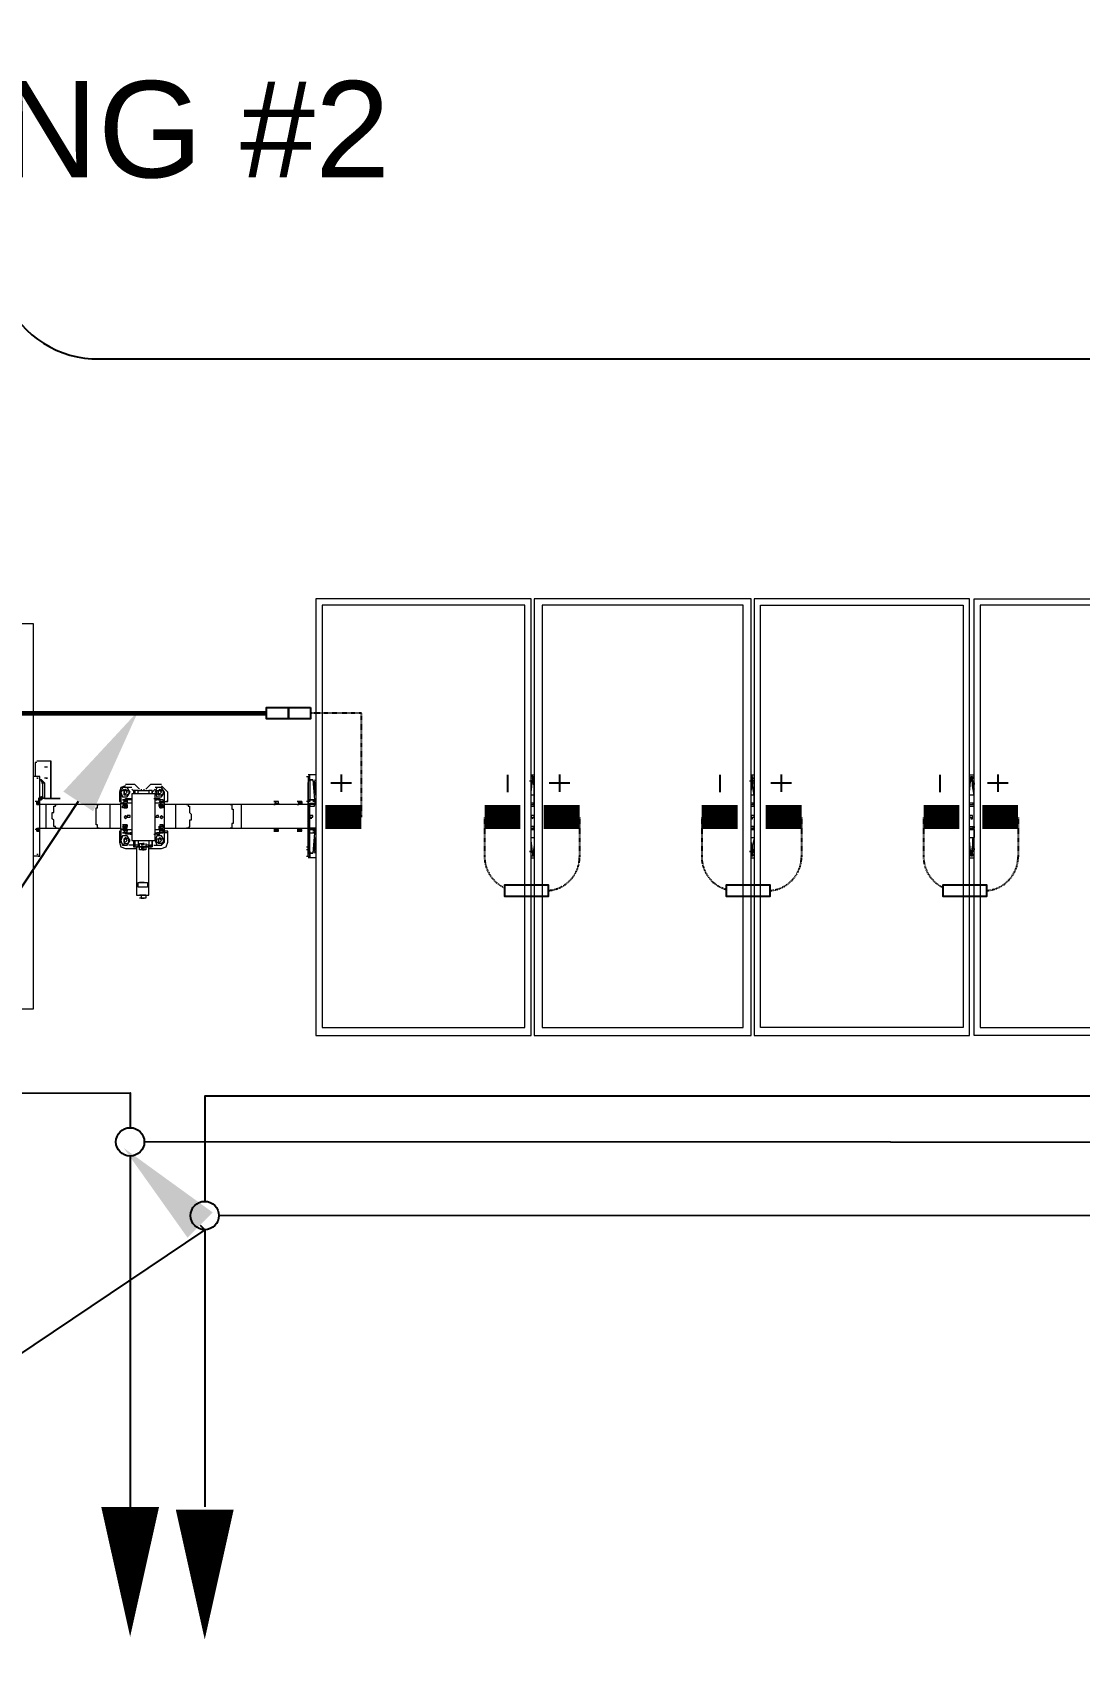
# Model space of a CAD drawing. Header units: feet. Extents: x -9903 to 12307, y -41 to 4121.
# Drawn here: x 2016.1 to 2233.1, y 2405.6 to 2746 of the extents above; entities that cross this region are included whole.
import ezdxf
from ezdxf import colors
from ezdxf.entities.mleader import LeaderData, LeaderLine
from ezdxf.lldxf.tags import DXFTag
from ezdxf.math import Vec2, Vec3

# ---------------------------------------------------------------- set-up
doc = ezdxf.new("R2010")
doc.units = ezdxf.units.FT
doc.header["$MEASUREMENT"] = 0
doc.linetypes.add('HIDDEN', pattern=[0.375, 0.25, -0.125])
for name, color, linetype in [('E-DC HARNESS-NEG', 170, 'DC HARNESS CABLE'), ('E-DC HARNESS-POS', 10, 'DC HARNESS CABLE'), ('E-HARN-COMP', 8, 'Continuous'), ('E-TRNK-CABL-NEG', 6, 'HIDDEN'), ('E-TRUNK-CABLE-POS', 6, 'HIDDEN'), ('G-ANNO-TEXT', 1, 'Continuous'), ('Polarity-Text', 7, 'Continuous'), ('PV-DC-CABL-UG+', 5, 'DC+'), ('PV-DC-CABL-UG-', 10, 'DC-')]:
    doc.layers.add(name, color=color, linetype=linetype)
doc.styles.add('NEI-A', font='arial.ttf')
doc.styles.get("Standard").update_dxf_attribs({"font": 'arial.ttf'})
tags = doc.linetypes.add('DC HARNESS CABLE', pattern='A,0.5,-0.2,["DH",Standard,S=0.1,R=0,X=-0.1,Y=-0.05],-0.2', length=0.9).pattern_tags.tags
tags[6] = DXFTag(74, 10)
tags = doc.linetypes.add('DC+', pattern='A,0.176989,-0.049113,["DC+",NEI-A,S=0.1,R=0,X=0,Y=-0.05],-0.049113,-0.250887,0.176989', length=0.703091).pattern_tags.tags
tags[6] = DXFTag(74, 10)
tags = doc.linetypes.add('DC-', pattern='A,0.176989,-0.049113,["DC-",NEI-A,S=0.1,R=0,X=0,Y=-0.05],-0.049113,-0.250887,0.176989', length=0.703091).pattern_tags.tags
tags[6] = DXFTag(74, 10)

# ---------------------------------------------------------------- blocks, each defined once
blk = doc.blocks.new('A$Cc93f9aa1')
at = {"lineweight": 5}
for points in [[(8.8646, 0), (8.6346, 0), (8.6346, 0.4666), (8.8646, 0.4666)], [(8.858, 0.0067), (8.858, 0.4583), (8.6413, 0.4583), (8.6413, 0.0067)], [(8.8696, 0), (9.0996, 0), (9.0996, 0.4666), (8.8696, 0.4666)], [(8.8763, 0.4583), (9.093, 0.4583), (9.093, 0.0067), (8.8763, 0.0067)], [(9.103, 0), (9.3346, 0), (9.3346, 0.4666), (9.103, 0.4666)], [(9.3263, 0.0067), (9.3263, 0.4583), (9.1113, 0.4583), (9.1113, 0.0067)], [(9.338, 0), (9.5679, 0), (9.5679, 0.4666), (9.338, 0.4666)], [(9.3446, 0.4583), (9.3446, 0.0067), (9.5613, 0.0067), (9.5613, 0.4583)], [(9.8696, 0.4383), (9.8696, 0.0267), (9.9096, 0.0267), (9.9096, 0.4383)], [(9.7529, 0.3167), (9.7513, 0.3167)], [(9.7563, 0.3167), (9.7546, 0.3167)], [(9.7563, 0.3167), (9.7546, 0.3167)], [(9.7579, 0.3033), (9.7563, 0.3033), (9.7546, 0.3033), (9.7563, 0.3033), (9.7546, 0.3033), (9.7563, 0.3033), (9.7479, 0.3033), (9.7479, 0.3083), (9.7563, 0.3083), (9.7579, 0.3083)], [(9.7563, 0.3033), (9.7546, 0.3033), (9.7563, 0.3033), (9.7546, 0.3033)], [(9.5746, 0.275), (9.5763, 0.275), (9.5763, 0.2683)], [(9.7379, 0.2633), (9.7329, 0.2633), (9.7296, 0.2583), (9.7329, 0.2533), (9.7379, 0.2533), (9.7396, 0.2583)], [(9.7529, 0.2667), (9.7546, 0.2667), (9.7529, 0.2683), (9.7513, 0.2683), (9.7513, 0.2667), (9.7513, 0.265), (9.7529, 0.265)], [(9.7579, 0.265), (9.7563, 0.265)], [(9.7746, 0.2633), (9.7696, 0.2633), (9.7663, 0.2583), (9.7696, 0.2533), (9.7746, 0.2533), (9.7763, 0.2583)], [(9.5763, 0.2483), (9.5746, 0.2483)], [(9.5846, 0.2467), (9.5829, 0.2467)], [(9.5879, 0.2467), (9.5863, 0.2467)], [(9.6079, 0.2467), (9.6113, 0.2467), (9.6113, 0.2483), (9.6129, 0.2483), (9.6113, 0.2483), (9.6096, 0.2483), (9.6113, 0.2483), (9.6079, 0.2483)], [(9.6096, 0.2467), (9.6079, 0.2467)], [(9.6129, 0.2467), (9.6113, 0.2467)], [(9.7329, 0.2567), (9.7313, 0.2567), (9.7313, 0.2583), (9.7313, 0.26), (9.7329, 0.2617), (9.7363, 0.2617), (9.7379, 0.26), (9.7379, 0.2583), (9.7379, 0.2567), (9.7363, 0.2567), (9.7363, 0.2583), (9.7363, 0.26), (9.7346, 0.26), (9.7329, 0.2583), (9.7346, 0.2567), (9.7363, 0.2567), (9.7346, 0.255)], [(9.7646, 0.2083), (9.7646, 0.2583), (9.7396, 0.2583), (9.7396, 0.2083)], [(9.7529, 0.2617), (9.7513, 0.2617)], [(9.7646, 0.25), (9.7663, 0.25), (9.7663, 0.2517), (9.7646, 0.2517)], [(9.7696, 0.2567), (9.7713, 0.255), (9.7729, 0.2567), (9.7713, 0.2567), (9.7696, 0.2583), (9.7713, 0.26), (9.7729, 0.26), (9.7729, 0.2583), (9.7729, 0.2567), (9.7729, 0.2583), (9.7729, 0.2617), (9.7713, 0.2617), (9.7696, 0.2617), (9.7679, 0.26), (9.7679, 0.2583), (9.7679, 0.2567)], [(9.7729, 0.2433), (9.7713, 0.2433), (9.7696, 0.245), (9.7713, 0.245), (9.7713, 0.2467), (9.7729, 0.2467), (9.7729, 0.245)], [(9.8646, 0.2483), (9.8629, 0.2467), (9.8646, 0.245), (9.8663, 0.2467)], [(8.868, 0.235), (8.8663, 0.235), (8.8663, 0.2317), (8.8696, 0.2317), (8.8696, 0.2333), (8.868, 0.2333)], [(9.1013, 0.235), (9.1013, 0.2333), (9.0996, 0.2333), (9.0996, 0.2317), (9.1013, 0.2317), (9.103, 0.2317), (9.103, 0.2333), (9.103, 0.235)], [(9.3363, 0.235), (9.3363, 0.2333), (9.3346, 0.2333), (9.3346, 0.2317), (9.3363, 0.2317), (9.338, 0.2317), (9.338, 0.2333)], [(9.5729, 0.2317), (9.5746, 0.2317), (9.5746, 0.2333), (9.5729, 0.2333), (9.5729, 0.235), (9.5729, 0.2333), (9.5713, 0.2333), (9.5713, 0.2317)], [(9.7329, 0.235), (9.7313, 0.2333), (9.7329, 0.2317), (9.7346, 0.2333)], [(9.7329, 0.235), (9.7313, 0.2333), (9.7329, 0.2317), (9.7346, 0.2333)], [(9.7329, 0.235), (9.7313, 0.2333), (9.7329, 0.2317), (9.7346, 0.2333)], [(9.7329, 0.235), (9.7313, 0.2333), (9.7329, 0.2317), (9.7346, 0.2333)], [(9.7379, 0.2333), (9.7363, 0.2333), (9.7363, 0.2317), (9.7379, 0.2317), (9.7396, 0.2333)], [(9.7696, 0.2333), (9.7663, 0.2333), (9.7663, 0.2317), (9.7696, 0.2317)], [(9.7713, 0.235), (9.7696, 0.2333), (9.7713, 0.2317), (9.7729, 0.2333)], [(9.7713, 0.235), (9.7696, 0.2333), (9.7713, 0.2317), (9.7729, 0.2333)], [(9.7713, 0.235), (9.7696, 0.2333), (9.7713, 0.2317), (9.7729, 0.2333)], [(9.7713, 0.235), (9.7696, 0.2333), (9.7713, 0.2317), (9.7729, 0.2333)], [(9.7729, 0.245), (9.7713, 0.245), (9.7713, 0.2433), (9.7729, 0.2433), (9.7746, 0.2433), (9.7729, 0.2433), (9.7729, 0.245), (9.7746, 0.245)], [(9.5763, 0.22), (9.5746, 0.22), (9.5746, 0.2217), (9.5696, 0.2217), (9.5696, 0.22), (9.5746, 0.22)], [(9.7379, 0.2117), (9.7329, 0.2117), (9.7296, 0.2067), (9.7329, 0.2017), (9.7379, 0.2017), (9.7396, 0.2067)], [(9.7346, 0.2217), (9.7346, 0.2233), (9.7329, 0.2233), (9.7313, 0.2217)], [(9.7646, 0.215), (9.7663, 0.215), (9.7663, 0.2133), (9.7646, 0.2133)], [(9.7746, 0.2117), (9.7696, 0.2117), (9.7663, 0.2067), (9.7696, 0.2017), (9.7746, 0.2017), (9.7763, 0.2067)], [(9.7729, 0.2217), (9.7729, 0.2233), (9.7713, 0.2233), (9.7713, 0.2217), (9.7696, 0.2217)], [(9.8596, 0.2133), (9.8596, 0.1967), (9.8579, 0.1967), (9.8579, 0.2133)], [(9.8613, 0.2133), (9.8596, 0.2133)], [(9.8613, 0.2133), (9.8596, 0.2133), (9.8613, 0.2133), (9.8596, 0.2133), (9.8613, 0.2133), (9.8629, 0.2133), (9.8646, 0.2133), (9.8629, 0.2133), (9.8613, 0.2133), (9.8629, 0.2133), (9.8613, 0.2133), (9.8629, 0.2133), (9.8646, 0.2133), (9.8629, 0.2133)], [(9.8629, 0.2133), (9.8613, 0.2133), (9.8613, 0.215), (9.8629, 0.215)], [(9.8629, 0.215), (9.8613, 0.215), (9.8629, 0.215), (9.8646, 0.215)], [(9.8646, 0.22), (9.8629, 0.2183), (9.8646, 0.2167), (9.8663, 0.2183)], [(9.8663, 0.2183), (9.8646, 0.2183)], [(9.5746, 0.19), (9.5763, 0.19), (9.5763, 0.1967)], [(9.5763, 0.1967), (9.5763, 0.2)], [(9.7363, 0.2067), (9.7363, 0.205), (9.7346, 0.2033), (9.7329, 0.205), (9.7313, 0.205), (9.7313, 0.2067), (9.7313, 0.2083), (9.7329, 0.21), (9.7346, 0.21), (9.7363, 0.21), (9.7379, 0.2083), (9.7379, 0.2067), (9.7379, 0.205), (9.7363, 0.205), (9.7346, 0.205), (9.7329, 0.2067), (9.7346, 0.2083), (9.7363, 0.2083)], [(9.7729, 0.205), (9.7713, 0.2033), (9.7696, 0.205), (9.7679, 0.205), (9.7679, 0.2067), (9.7679, 0.2083), (9.7696, 0.21), (9.7729, 0.21), (9.7729, 0.2067), (9.7729, 0.2083), (9.7713, 0.2083), (9.7696, 0.2067), (9.7713, 0.205)], [(9.7729, 0.2067), (9.7729, 0.205)], [(9.8663, 0.1917), (9.8646, 0.1917)]]:
    blk.add_lwpolyline(points, close=True, dxfattribs=at)
for points in [[(9.7579, 0.2583), (9.7579, 0.2633), (9.7613, 0.2633), (9.7613, 0.265), (9.7596, 0.265), (9.7596, 0.3167), (9.7463, 0.3167), (9.7463, 0.265), (9.7479, 0.265)], [(9.7579, 0.3167), (9.7563, 0.3167), (9.7546, 0.3167), (9.7513, 0.3167), (9.7529, 0.3167), (9.7513, 0.3167), (9.7529, 0.3167), (9.7513, 0.3167), (9.7496, 0.3167), (9.7496, 0.32), (9.7546, 0.32), (9.7513, 0.32), (9.7529, 0.32)], [(9.7496, 0.3167), (9.7563, 0.3167)], [(9.7513, 0.3167), (9.7529, 0.3167)], [(9.7513, 0.3167), (9.7529, 0.3167)], [(9.7513, 0.3167), (9.7529, 0.3167), (9.7513, 0.3167)], [(9.7513, 0.3167), (9.7529, 0.3167)], [(9.7546, 0.3167), (9.7513, 0.3167)], [(9.7529, 0.3167), (9.7546, 0.3167), (9.7546, 0.32), (9.7563, 0.32)], [(9.7546, 0.3167), (9.7529, 0.3167)], [(9.7546, 0.3167), (9.7529, 0.3167)], [(9.7529, 0.3167), (9.7546, 0.3167)], [(9.7546, 0.3167), (9.7563, 0.3167)], [(9.7513, 0.3033), (9.7529, 0.3033), (9.7513, 0.3033)], [(9.7529, 0.3033), (9.7546, 0.3033), (9.7529, 0.3033)], [(9.7546, 0.3033), (9.7563, 0.3033), (9.7546, 0.3033)], [(8.8696, 0.2767), (8.8646, 0.2767)], [(8.868, 0.27), (8.868, 0.2733), (8.8663, 0.2733), (8.8663, 0.27), (8.8646, 0.2683)], [(8.8663, 0.255), (8.8646, 0.255), (8.8663, 0.2567), (8.8663, 0.2633), (8.868, 0.2733)], [(8.868, 0.2733), (8.868, 0.275), (8.868, 0.2733)], [(9.103, 0.2767), (9.0996, 0.2767)], [(9.1013, 0.255), (9.0996, 0.255), (9.0996, 0.2567), (9.1013, 0.2633), (9.1013, 0.2733), (9.1013, 0.275), (9.1013, 0.2717), (9.0996, 0.27), (9.0996, 0.2683)], [(9.1013, 0.275), (9.103, 0.275)], [(9.103, 0.27), (9.103, 0.2733)], [(9.338, 0.2767), (9.3346, 0.2767)], [(9.3363, 0.27), (9.3363, 0.2733), (9.3346, 0.2717), (9.3346, 0.2683)], [(9.3363, 0.255), (9.3346, 0.255), (9.3346, 0.2633), (9.3363, 0.2733)], [(9.3363, 0.275), (9.338, 0.275)], [(9.3363, 0.2733), (9.3363, 0.275), (9.3363, 0.2733)], [(9.5679, 0.2767), (9.5746, 0.2767)], [(9.5763, 0.25), (9.5746, 0.25), (9.5696, 0.25), (9.5713, 0.2717), (9.5746, 0.2717), (9.5713, 0.2717), (9.5729, 0.2717)], [(9.5763, 0.2717), (9.5746, 0.2717), (9.5746, 0.25), (9.5763, 0.25), (9.5746, 0.25), (9.5746, 0.2483), (9.5746, 0.245), (9.5763, 0.245), (9.5746, 0.245), (9.5746, 0.22), (9.5746, 0.2183), (9.5696, 0.2183), (9.5696, 0.22), (9.5713, 0.22)], [(9.5696, 0.27), (9.5696, 0.2683), (9.5696, 0.2667)], [(9.5696, 0.2683), (9.5713, 0.2683)], [(9.7329, 0.2633), (9.7296, 0.26), (9.7296, 0.245), (9.7179, 0.245), (9.7063, 0.245), (9.6596, 0.245), (9.6479, 0.245), (9.6113, 0.245), (9.6079, 0.245), (9.5863, 0.245), (9.5829, 0.245), (9.5763, 0.245), (9.5746, 0.245), (9.5696, 0.245), (9.5746, 0.245), (9.5763, 0.245), (9.5746, 0.245), (9.5746, 0.2467), (9.5696, 0.2467), (9.5696, 0.245), (9.5713, 0.245)], [(9.5746, 0.27), (9.5746, 0.2717), (9.5746, 0.2767), (9.5763, 0.2767)], [(9.5779, 0.275), (9.5763, 0.275), (9.5746, 0.275), (9.5763, 0.275), (9.5746, 0.275)], [(9.5779, 0.265), (9.5763, 0.265), (9.5763, 0.2683), (9.5779, 0.2683)], [(9.5763, 0.2683), (9.5763, 0.265)], [(9.5763, 0.2483), (9.5763, 0.265), (9.5763, 0.2483)], [(9.7446, 0.2667), (9.7463, 0.2667), (9.7329, 0.2667), (9.7279, 0.265), (9.7263, 0.26), (9.7263, 0.25), (9.7263, 0.2483), (9.7296, 0.2483)], [(9.7413, 0.2633), (9.7396, 0.2633), (9.7363, 0.2633)], [(9.7463, 0.2583), (9.7463, 0.2633), (9.7429, 0.2633), (9.7429, 0.265), (9.7429, 0.2633), (9.7429, 0.2583)], [(9.7446, 0.265), (9.7429, 0.265), (9.7463, 0.265), (9.7463, 0.2633), (9.7496, 0.2633)], [(9.7429, 0.2633), (9.7446, 0.2633)], [(9.7463, 0.265), (9.7496, 0.265), (9.7463, 0.265)], [(9.7496, 0.2617), (9.7496, 0.265), (9.7496, 0.2683), (9.7563, 0.2683), (9.7563, 0.265), (9.7496, 0.265), (9.7563, 0.265), (9.7563, 0.2617), (9.7546, 0.2617), (9.7529, 0.2617), (9.7529, 0.2633), (9.7546, 0.2633)], [(9.7496, 0.265), (9.7513, 0.265)], [(9.7513, 0.2633), (9.7513, 0.2617)], [(9.7529, 0.2667), (9.7546, 0.2667)], [(9.7596, 0.265), (9.7563, 0.265), (9.7596, 0.265)], [(9.7563, 0.2633), (9.7579, 0.2633), (9.7579, 0.265)], [(9.7763, 0.2483), (9.7779, 0.2483), (9.7779, 0.25), (9.7779, 0.26), (9.7763, 0.265), (9.7713, 0.2667), (9.7613, 0.2667), (9.7596, 0.2667)], [(9.7629, 0.2583), (9.7629, 0.2633), (9.7629, 0.265), (9.7613, 0.265)], [(9.7613, 0.2633), (9.7629, 0.2633), (9.7646, 0.2633), (9.7679, 0.2633)], [(9.8663, 0.2483), (9.8663, 0.2467), (9.8646, 0.2467), (9.8663, 0.2467), (9.8646, 0.2467), (9.8663, 0.2467), (9.8663, 0.245), (9.8646, 0.245), (9.8629, 0.245), (9.8563, 0.245), (9.8446, 0.245), (9.7996, 0.245), (9.7763, 0.245), (9.7763, 0.26), (9.7729, 0.2633)], [(9.8646, 0.275), (9.8629, 0.275), (9.8629, 0.19), (9.8646, 0.19)], [(9.8629, 0.275), (9.8696, 0.275)], [(9.8646, 0.2733), (9.8663, 0.2733)], [(8.8663, 0.2467), (8.8646, 0.2467), (8.8646, 0.255)], [(8.8696, 0.2467), (8.8646, 0.2467)], [(9.1013, 0.2467), (9.0996, 0.2467), (9.0996, 0.255)], [(9.103, 0.2467), (9.0996, 0.2467)], [(9.3363, 0.2467), (9.3346, 0.2467), (9.3346, 0.255)], [(9.338, 0.2467), (9.3346, 0.2467)], [(9.5746, 0.25), (9.5696, 0.25), (9.5713, 0.25)], [(9.5696, 0.2467), (9.5713, 0.2467)], [(9.5763, 0.2483), (9.5763, 0.2467), (9.5763, 0.2483)], [(9.5763, 0.2183), (9.5763, 0.2467), (9.5763, 0.2183)], [(9.5829, 0.2483), (9.5829, 0.2467), (9.5863, 0.2467), (9.5863, 0.2483), (9.5879, 0.2483), (9.5863, 0.2483), (9.5846, 0.2483), (9.5863, 0.2483), (9.5829, 0.2483), (9.5846, 0.2483)], [(9.5863, 0.2483), (9.5879, 0.2483)], [(9.6079, 0.2483), (9.6096, 0.2483)], [(9.6113, 0.2483), (9.6129, 0.2483)], [(9.7396, 0.2467), (9.7346, 0.2467), (9.7313, 0.2467), (9.7296, 0.2467), (9.7296, 0.2183), (9.7313, 0.2183), (9.7346, 0.2183), (9.7396, 0.2183)], [(9.7313, 0.25), (9.7346, 0.25), (9.7329, 0.25), (9.7346, 0.25), (9.7363, 0.25), (9.7346, 0.25), (9.7346, 0.2483), (9.7346, 0.2467), (9.7363, 0.2467)], [(9.7329, 0.25), (9.7313, 0.25), (9.7313, 0.2483), (9.7313, 0.2467), (9.7329, 0.2467)], [(9.7313, 0.2483), (9.7346, 0.2483)], [(9.7329, 0.2417), (9.7346, 0.2417), (9.7346, 0.2433), (9.7329, 0.2433), (9.7346, 0.2433), (9.7346, 0.245), (9.7329, 0.2467), (9.7329, 0.245), (9.7313, 0.245), (9.7313, 0.2433), (9.7346, 0.2433), (9.7346, 0.245), (9.7329, 0.245), (9.7346, 0.245)], [(9.7346, 0.2467), (9.7313, 0.2467)], [(9.7379, 0.2517), (9.7346, 0.2517), (9.7346, 0.25), (9.7379, 0.25)], [(9.7413, 0.2517), (9.7396, 0.2517), (9.7396, 0.25), (9.7379, 0.25), (9.7379, 0.2517), (9.7396, 0.2517)], [(9.7646, 0.2517), (9.7663, 0.2517), (9.7713, 0.2517), (9.7713, 0.25), (9.7663, 0.25)], [(9.7729, 0.2467), (9.7713, 0.2467), (9.7696, 0.2467), (9.7696, 0.2483), (9.7729, 0.2483), (9.7746, 0.2467), (9.7763, 0.2467), (9.7746, 0.2467), (9.7696, 0.2467), (9.7646, 0.2467)], [(9.7729, 0.2483), (9.7729, 0.25), (9.7746, 0.25), (9.7729, 0.25), (9.7713, 0.25), (9.7696, 0.25), (9.7696, 0.2483)], [(9.7696, 0.25), (9.7729, 0.25), (9.7713, 0.25)], [(9.7763, 0.2467), (9.7763, 0.2183)], [(9.8663, 0.2467), (9.8663, 0.245), (9.8646, 0.245), (9.8646, 0.2467), (9.8663, 0.2467), (9.8646, 0.2467), (9.8629, 0.2467), (9.8646, 0.2483), (9.8629, 0.2483), (9.8629, 0.2467), (9.8629, 0.245)], [(9.8629, 0.2483), (9.8629, 0.2483)], [(9.8629, 0.2467), (9.8629, 0.2467)], [(9.8646, 0.2483), (9.8663, 0.2483), (9.8646, 0.2483), (9.8663, 0.2483), (9.8663, 0.2467), (9.8646, 0.2467), (9.8663, 0.2467), (9.8679, 0.2467)], [(9.8646, 0.2483), (9.8646, 0.2483)], [(9.8663, 0.2483), (9.8663, 0.2483)], [(9.8663, 0.2467), (9.8663, 0.2467)], [(8.8696, 0.245), (8.8646, 0.245), (8.8663, 0.245)], [(8.8696, 0.2433), (8.8663, 0.2433), (8.8646, 0.2433), (8.8646, 0.245)], [(9.103, 0.245), (9.0996, 0.245), (9.1013, 0.245)], [(9.0996, 0.245), (9.0996, 0.2433), (9.103, 0.2433)], [(9.338, 0.245), (9.3346, 0.245), (9.3363, 0.245)], [(9.3346, 0.245), (9.3346, 0.2433), (9.338, 0.2433)], [(9.7313, 0.245), (9.7313, 0.2433), (9.7329, 0.2433), (9.7346, 0.245), (9.7329, 0.245)], [(9.7313, 0.2433), (9.7313, 0.2417), (9.7346, 0.2417), (9.7346, 0.2433)], [(9.7329, 0.245), (9.7346, 0.245), (9.7329, 0.245)], [(9.7329, 0.2333), (9.7346, 0.2333)], [(9.7363, 0.2433), (9.7346, 0.2433), (9.7346, 0.245), (9.7363, 0.245)], [(9.7729, 0.2433), (9.7713, 0.2433), (9.7696, 0.245), (9.7696, 0.2433), (9.7713, 0.2433)], [(9.7696, 0.2417), (9.7713, 0.2417), (9.7696, 0.2417), (9.7696, 0.2433), (9.7713, 0.2433), (9.7713, 0.2417), (9.7729, 0.2417), (9.7746, 0.2417)], [(9.7713, 0.245), (9.7729, 0.245), (9.7713, 0.245)], [(9.7713, 0.2333), (9.7729, 0.2333)], [(9.7729, 0.245), (9.7746, 0.245)], [(9.7746, 0.2433), (9.7729, 0.2417)], [(9.8629, 0.245), (9.8629, 0.245)], [(9.8646, 0.245), (9.8646, 0.245)], [(9.8663, 0.245), (9.8663, 0.245)], [(8.8696, 0.2217), (8.8663, 0.2217), (8.8646, 0.2217), (8.8646, 0.22)], [(8.8696, 0.22), (8.8646, 0.22), (8.8663, 0.22)], [(8.8663, 0.2183), (8.8646, 0.2183), (8.8646, 0.21), (8.8663, 0.2), (8.8663, 0.1933), (8.868, 0.1917), (8.8696, 0.1917)], [(8.8646, 0.2183), (8.8696, 0.2183)], [(9.103, 0.2217), (9.0996, 0.2217), (9.0996, 0.22)], [(9.103, 0.22), (9.0996, 0.22), (9.1013, 0.22)], [(9.1013, 0.2183), (9.0996, 0.2183), (9.0996, 0.21), (9.1013, 0.2), (9.1013, 0.1917), (9.1013, 0.19), (9.103, 0.19)], [(9.0996, 0.2183), (9.103, 0.2183)], [(9.338, 0.2217), (9.3346, 0.2217), (9.3346, 0.22)], [(9.338, 0.22), (9.3346, 0.22), (9.3363, 0.22)], [(9.3363, 0.2183), (9.3346, 0.2183), (9.3346, 0.21), (9.3346, 0.2), (9.3363, 0.1933), (9.3363, 0.1917), (9.338, 0.1917)], [(9.3346, 0.2183), (9.338, 0.2183)], [(9.5713, 0.1933), (9.5696, 0.215), (9.5746, 0.215), (9.5763, 0.215)], [(9.5746, 0.215), (9.5696, 0.215), (9.5713, 0.215)], [(9.5746, 0.1933), (9.5713, 0.1933), (9.5746, 0.1933), (9.5746, 0.215), (9.5763, 0.215), (9.5746, 0.215), (9.5746, 0.2167), (9.5763, 0.2167), (9.5779, 0.2167)], [(9.5763, 0.2183), (9.5746, 0.2183), (9.5746, 0.22), (9.5763, 0.22), (9.5829, 0.22), (9.5863, 0.22), (9.6079, 0.22), (9.6113, 0.22), (9.6479, 0.22), (9.6596, 0.22), (9.7063, 0.22), (9.7296, 0.22), (9.7296, 0.2067), (9.7329, 0.2033)], [(9.5746, 0.2183), (9.5746, 0.2183)], [(9.5763, 0.2183), (9.5763, 0.2167), (9.5763, 0.2183)], [(9.5763, 0.2167), (9.5763, 0.2), (9.5763, 0.2167)], [(9.5879, 0.22), (9.5863, 0.22), (9.5863, 0.2183), (9.5863, 0.2167), (9.5879, 0.2167), (9.5863, 0.2167), (9.5846, 0.2167), (9.5829, 0.2167), (9.5829, 0.2183), (9.5829, 0.22), (9.5846, 0.22)], [(9.5829, 0.2183), (9.5863, 0.2183)], [(9.5829, 0.2167), (9.5863, 0.2167), (9.5846, 0.2167)], [(9.6129, 0.22), (9.6113, 0.22), (9.6113, 0.2183), (9.6079, 0.2183), (9.6079, 0.22), (9.6096, 0.22)], [(9.6079, 0.2183), (9.6079, 0.2167), (9.6096, 0.2167), (9.6113, 0.2167), (9.6129, 0.2167), (9.6113, 0.2167), (9.6113, 0.2183)], [(9.6079, 0.2167), (9.6113, 0.2167), (9.6096, 0.2167)], [(9.7296, 0.2167), (9.7263, 0.2167), (9.7263, 0.2067), (9.7329, 0.2)], [(9.7263, 0.2167), (9.7279, 0.2167)], [(9.7313, 0.2233), (9.7346, 0.2233)], [(9.7329, 0.2217), (9.7313, 0.2217), (9.7313, 0.22)], [(9.7346, 0.2183), (9.7346, 0.2167), (9.7313, 0.2167), (9.7313, 0.2183), (9.7329, 0.2183), (9.7346, 0.2183), (9.7363, 0.2183)], [(9.7313, 0.2183), (9.7329, 0.2183)], [(9.7313, 0.2167), (9.7313, 0.215), (9.7329, 0.215), (9.7346, 0.215), (9.7363, 0.215), (9.7346, 0.215), (9.7346, 0.2167)], [(9.7313, 0.215), (9.7346, 0.215), (9.7329, 0.215)], [(9.7363, 0.22), (9.7346, 0.22), (9.7346, 0.2217), (9.7329, 0.2217), (9.7329, 0.22), (9.7346, 0.22), (9.7346, 0.2217), (9.7363, 0.2217)], [(9.7329, 0.22), (9.7346, 0.22), (9.7329, 0.22)], [(9.7329, 0.22), (9.7346, 0.22), (9.7329, 0.22)], [(9.7379, 0.2133), (9.7346, 0.2133), (9.7346, 0.215), (9.7379, 0.215)], [(9.7413, 0.2133), (9.7396, 0.2133), (9.7396, 0.215), (9.7379, 0.215), (9.7379, 0.2133), (9.7396, 0.2133)], [(9.7646, 0.2183), (9.7696, 0.2183), (9.7746, 0.2183), (9.7763, 0.2183), (9.7746, 0.2183), (9.7729, 0.2167), (9.7729, 0.215), (9.7746, 0.215), (9.7729, 0.215), (9.7713, 0.215), (9.7696, 0.215), (9.7696, 0.2167), (9.7696, 0.2183), (9.7713, 0.2183), (9.7729, 0.2183), (9.7713, 0.2183)], [(9.7663, 0.215), (9.7713, 0.215), (9.7713, 0.2133), (9.7663, 0.2133), (9.7646, 0.2133)], [(9.7729, 0.2233), (9.7696, 0.2233)], [(9.7713, 0.2217), (9.7696, 0.2217), (9.7696, 0.22), (9.7729, 0.22), (9.7746, 0.22), (9.7729, 0.22), (9.7729, 0.2217), (9.7713, 0.2217), (9.7713, 0.22), (9.7729, 0.22), (9.7729, 0.2217), (9.7746, 0.2217)], [(9.7696, 0.2167), (9.7729, 0.2167)], [(9.7696, 0.215), (9.7729, 0.215), (9.7713, 0.215)], [(9.7713, 0.22), (9.7729, 0.22), (9.7713, 0.22)], [(9.7713, 0.2), (9.7763, 0.2017), (9.7779, 0.2067), (9.7779, 0.2167), (9.7763, 0.2167)], [(9.7729, 0.2033), (9.7763, 0.2067), (9.7763, 0.22), (9.7879, 0.22), (9.7996, 0.22), (9.8446, 0.22), (9.8563, 0.22), (9.8629, 0.22), (9.8629, 0.2183), (9.8629, 0.2167), (9.8646, 0.2167), (9.8663, 0.2167), (9.8679, 0.2167)], [(9.8413, 0.2133), (9.8429, 0.2133), (9.8413, 0.2133)], [(9.8429, 0.2133), (9.8446, 0.2133)], [(9.8496, 0.2133), (9.8429, 0.2133), (9.8496, 0.2133)], [(9.8496, 0.2133), (9.8513, 0.2133), (9.8496, 0.2133)], [(9.8663, 0.1733), (9.8513, 0.1733), (9.8513, 0.2133), (9.8579, 0.2133), (9.8596, 0.2133), (9.8629, 0.2133), (9.8646, 0.2133)], [(9.8513, 0.2133), (9.8513, 0.1733)], [(9.8513, 0.2133), (9.8529, 0.2133)], [(9.8579, 0.2133), (9.8513, 0.2133)], [(9.8513, 0.2133), (9.8529, 0.2133)], [(9.8579, 0.2133), (9.8596, 0.2133)], [(9.8613, 0.215), (9.8629, 0.215), (9.8613, 0.215), (9.8613, 0.2133), (9.8629, 0.2133), (9.8613, 0.2133), (9.8596, 0.2133), (9.8613, 0.2133), (9.8596, 0.2133)], [(9.8596, 0.2133), (9.8596, 0.2133)], [(9.8596, 0.2133), (9.8596, 0.2133)], [(9.8596, 0.2133), (9.8613, 0.2133), (9.8596, 0.2133)], [(9.8596, 0.2133), (9.8613, 0.2133)], [(9.8596, 0.2133), (9.8613, 0.2133)], [(9.8596, 0.2117), (9.8596, 0.2133)], [(9.8596, 0.2117), (9.8613, 0.2117)], [(9.8596, 0.2117), (9.8596, 0.1967), (9.8613, 0.195), (9.8613, 0.1933)], [(9.8613, 0.2133), (9.8613, 0.2133)], [(9.8613, 0.2133), (9.8613, 0.2133)], [(9.8629, 0.22), (9.8629, 0.22)], [(9.8646, 0.22), (9.8629, 0.22)], [(9.8663, 0.2167), (9.8663, 0.2183), (9.8646, 0.2183), (9.8663, 0.2183), (9.8646, 0.2183), (9.8663, 0.2183), (9.8646, 0.2183), (9.8663, 0.2183), (9.8663, 0.2167), (9.8646, 0.2167), (9.8646, 0.2183), (9.8629, 0.2183), (9.8646, 0.22), (9.8663, 0.22), (9.8646, 0.22), (9.8663, 0.22), (9.8663, 0.2183), (9.8663, 0.22)], [(9.8629, 0.2183), (9.8629, 0.2183)], [(9.8629, 0.2167), (9.8629, 0.2167)], [(9.8646, 0.22), (9.8646, 0.22)], [(9.8646, 0.2167), (9.8646, 0.2167)], [(9.8663, 0.22), (9.8663, 0.22)], [(9.8663, 0.2183), (9.8663, 0.2183)], [(9.8663, 0.2167), (9.8663, 0.2167)], [(8.8646, 0.1967), (8.8663, 0.195), (8.8663, 0.1917), (8.868, 0.1917), (8.868, 0.19), (8.868, 0.1917), (8.868, 0.195)], [(9.1013, 0.19), (9.1013, 0.1933), (9.0996, 0.195), (9.0996, 0.1967)], [(9.1013, 0.1917), (9.103, 0.1917), (9.103, 0.195)], [(9.3346, 0.1967), (9.3346, 0.1933), (9.3363, 0.1933), (9.3363, 0.19), (9.3363, 0.1917), (9.3363, 0.195)], [(9.5696, 0.1983), (9.5696, 0.1967), (9.5713, 0.1967)], [(9.5696, 0.1967), (9.5696, 0.195)], [(9.5746, 0.195), (9.5746, 0.1933), (9.5746, 0.1883), (9.5763, 0.1883)], [(9.7329, 0.1983), (9.7446, 0.1983), (9.7496, 0.2033)], [(9.7329, 0.2017), (9.7346, 0.2017)], [(9.7363, 0.2017), (9.7396, 0.2017)], [(9.7396, 0.2033), (9.7429, 0.2067)], [(9.7429, 0.2083), (9.7429, 0.205), (9.7463, 0.205)], [(9.7429, 0.205), (9.7446, 0.205)], [(9.7579, 0.2083), (9.7579, 0.205), (9.7463, 0.205), (9.7463, 0.2083)], [(9.7513, 0.205), (9.7513, 0.2033)], [(9.7546, 0.2033), (9.7546, 0.205)], [(9.7563, 0.2033), (9.7613, 0.1983), (9.7713, 0.1983)], [(9.7579, 0.205), (9.7613, 0.205), (9.7629, 0.205), (9.7629, 0.2083)], [(9.7613, 0.2067), (9.7646, 0.2033)], [(9.7646, 0.2017), (9.7696, 0.2017)], [(9.7713, 0.2017), (9.7729, 0.2017)], [(9.8579, 0.1967), (9.8613, 0.1933), (9.8629, 0.1933)], [(9.8613, 0.1967), (9.8596, 0.1967), (9.8613, 0.195)], [(8.8696, 0.1883), (8.8646, 0.1883)], [(9.103, 0.1883), (9.0996, 0.1883)], [(9.338, 0.1883), (9.3346, 0.1883)], [(9.3363, 0.19), (9.338, 0.19)], [(9.5679, 0.1883), (9.5746, 0.1883)], [(9.5779, 0.19), (9.5763, 0.19), (9.5746, 0.19), (9.5763, 0.19), (9.5746, 0.19)], [(9.8563, 0.1917), (9.8546, 0.1917), (9.8563, 0.1917), (9.8579, 0.1917)], [(9.8546, 0.18), (9.8563, 0.18), (9.8579, 0.18)], [(9.8629, 0.19), (9.8696, 0.19)], [(9.8663, 0.175), (9.8679, 0.175), (9.8679, 0.19)]]:
    blk.add_lwpolyline(points, dxfattribs=at)
at = {"color": 8, "lineweight": 5, "true_color": 0x808080}
for points in [[(8.8696, 0.2767), (8.8646, 0.2767)], [(8.8646, 0.2733), (8.8663, 0.2733), (8.8663, 0.275), (8.868, 0.275)], [(8.8646, 0.27), (8.8663, 0.27), (8.8663, 0.2683), (8.8646, 0.2617)], [(8.8646, 0.2667), (8.8646, 0.2683)], [(8.868, 0.2733), (8.868, 0.2733)], [(8.868, 0.2733), (8.8696, 0.2583)], [(8.8696, 0.2683), (8.868, 0.27)], [(9.103, 0.2767), (9.0996, 0.2767)], [(9.0996, 0.2733), (9.1013, 0.275)], [(9.0996, 0.2617), (9.0996, 0.27), (9.1013, 0.27)], [(9.0996, 0.2667), (9.0996, 0.2683), (9.1013, 0.2683)], [(9.1013, 0.2733), (9.103, 0.2583)], [(9.103, 0.2733), (9.103, 0.2733)], [(9.103, 0.2683), (9.103, 0.27)], [(9.338, 0.2767), (9.3346, 0.2767)], [(9.3346, 0.2733), (9.3346, 0.275), (9.3363, 0.275)], [(9.3346, 0.2617), (9.3346, 0.27), (9.3363, 0.27)], [(9.3346, 0.2667), (9.3346, 0.2683)], [(9.3363, 0.2733), (9.3363, 0.2733)], [(9.3363, 0.2733), (9.338, 0.2583)], [(9.338, 0.2683), (9.338, 0.27)], [(9.5696, 0.2717), (9.5679, 0.27)], [(9.5696, 0.2683), (9.5679, 0.255)], [(9.5679, 0.2667), (9.5696, 0.2667), (9.5679, 0.2617)], [(9.7429, 0.2583), (9.7429, 0.2633)], [(9.7613, 0.2583), (9.7613, 0.2633)], [(9.8629, 0.275), (9.8629, 0.2483)], [(8.8696, 0.255), (8.8646, 0.255)], [(9.103, 0.255), (9.0996, 0.255)], [(9.338, 0.255), (9.3346, 0.255)], [(9.5679, 0.25), (9.5696, 0.25), (9.5679, 0.245), (9.5696, 0.245), (9.5679, 0.245)], [(9.5696, 0.2483), (9.5713, 0.2483)], [(9.5863, 0.2483), (9.5829, 0.2483)], [(9.5863, 0.2467), (9.5829, 0.2467)], [(9.6113, 0.2483), (9.6079, 0.2483)], [(9.6113, 0.2467), (9.6079, 0.2467)], [(9.7263, 0.25), (9.7296, 0.25)], [(9.7313, 0.25), (9.7346, 0.25)], [(9.7313, 0.2467), (9.7346, 0.2467)], [(9.7696, 0.25), (9.7729, 0.25)], [(9.7696, 0.2467), (9.7746, 0.2467)], [(9.7763, 0.25), (9.7779, 0.25)], [(9.8629, 0.2467), (9.8629, 0.22)], [(9.6479, 0.22), (9.6479, 0.245)], [(9.6596, 0.22), (9.6579, 0.22), (9.6579, 0.225), (9.6563, 0.225), (9.6563, 0.2267), (9.6563, 0.2283), (9.6563, 0.23), (9.6563, 0.2317), (9.6563, 0.2333), (9.6563, 0.235), (9.6563, 0.2367), (9.6563, 0.2383), (9.6563, 0.24), (9.6579, 0.24), (9.6579, 0.2417), (9.6579, 0.2433), (9.6579, 0.245), (9.6596, 0.245)], [(9.7063, 0.22), (9.7046, 0.22), (9.7046, 0.2217), (9.7029, 0.2217), (9.7029, 0.2233), (9.7029, 0.225), (9.7029, 0.2267), (9.7029, 0.2283), (9.7013, 0.23), (9.7013, 0.2317), (9.7013, 0.2333), (9.7013, 0.235), (9.7013, 0.2367), (9.7029, 0.2367), (9.7029, 0.2383), (9.7029, 0.24), (9.7029, 0.2417), (9.7029, 0.2433), (9.7046, 0.245), (9.7063, 0.245)], [(9.7179, 0.22), (9.7179, 0.245)], [(9.7329, 0.2417), (9.7313, 0.2417)], [(9.7329, 0.2433), (9.7329, 0.2433)], [(9.7713, 0.2433), (9.7713, 0.2433)], [(9.7879, 0.245), (9.7879, 0.22)], [(9.7996, 0.245), (9.8013, 0.245), (9.8013, 0.2417), (9.8029, 0.2417), (9.8029, 0.24), (9.8029, 0.2383), (9.8029, 0.2367), (9.8029, 0.235), (9.8029, 0.2333), (9.8029, 0.2317), (9.8029, 0.23), (9.8029, 0.2283), (9.8029, 0.2267), (9.8029, 0.225), (9.8029, 0.2233), (9.8013, 0.2233), (9.8013, 0.2217), (9.8013, 0.22), (9.7996, 0.22)], [(9.8446, 0.245), (9.8463, 0.245), (9.8463, 0.2433), (9.8479, 0.2433), (9.8479, 0.2417), (9.8479, 0.24), (9.8479, 0.2383), (9.8479, 0.2367), (9.8496, 0.235), (9.8496, 0.2333), (9.8496, 0.2317), (9.8496, 0.23), (9.8496, 0.2283), (9.8479, 0.2283), (9.8479, 0.2267), (9.8479, 0.225), (9.8479, 0.2233), (9.8479, 0.2217), (9.8463, 0.2217), (9.8463, 0.22), (9.8446, 0.22)], [(9.8563, 0.245), (9.8563, 0.22)], [(9.5679, 0.22), (9.5696, 0.22), (9.5679, 0.22), (9.5696, 0.215), (9.5679, 0.215)], [(9.5696, 0.2167), (9.5713, 0.2167)], [(9.5829, 0.22), (9.5863, 0.22)], [(9.5829, 0.2167), (9.5863, 0.2167)], [(9.6079, 0.22), (9.6113, 0.22)], [(9.6079, 0.2167), (9.6113, 0.2167)], [(9.7296, 0.2167), (9.7263, 0.2167)], [(9.7313, 0.22), (9.7313, 0.2217), (9.7346, 0.2217), (9.7346, 0.22)], [(9.7313, 0.2183), (9.7346, 0.2183)], [(9.7313, 0.215), (9.7346, 0.215)], [(9.7696, 0.22), (9.7696, 0.2217), (9.7729, 0.2217), (9.7729, 0.22), (9.7713, 0.22), (9.7696, 0.22), (9.7696, 0.2217), (9.7696, 0.2233), (9.7746, 0.2233), (9.7746, 0.2217)], [(9.7696, 0.2183), (9.7746, 0.2183)], [(9.7696, 0.215), (9.7729, 0.215)], [(9.7729, 0.2217), (9.7729, 0.22)], [(9.7779, 0.2167), (9.7763, 0.2167)], [(9.8629, 0.2117), (9.8596, 0.2117)], [(9.8629, 0.2183), (9.8629, 0.19)], [(8.8646, 0.21), (8.8696, 0.21)], [(8.8646, 0.195), (8.8663, 0.195), (8.8663, 0.1967), (8.8646, 0.2033)], [(8.8646, 0.1967), (8.8646, 0.1983)], [(8.8696, 0.2067), (8.868, 0.1917)], [(8.868, 0.195), (8.8696, 0.1967)], [(9.0996, 0.21), (9.103, 0.21)], [(9.0996, 0.2033), (9.0996, 0.195), (9.1013, 0.195)], [(9.1013, 0.1967), (9.0996, 0.1967), (9.0996, 0.1983)], [(9.103, 0.2067), (9.1013, 0.1917)], [(9.103, 0.1967), (9.103, 0.195), (9.1046, 0.195)], [(9.3346, 0.21), (9.338, 0.21)], [(9.3346, 0.2033), (9.3346, 0.195), (9.3363, 0.195)], [(9.3346, 0.1967), (9.3346, 0.1983)], [(9.338, 0.2067), (9.3363, 0.1917)], [(9.338, 0.1967), (9.338, 0.195), (9.3396, 0.195)], [(9.5679, 0.21), (9.5696, 0.1967)], [(9.5679, 0.1983), (9.5696, 0.1983), (9.5679, 0.2033)], [(9.5679, 0.195), (9.5696, 0.1933)], [(9.7429, 0.205), (9.7429, 0.2083)], [(9.7613, 0.205), (9.7613, 0.2083)], [(9.8613, 0.195), (9.8613, 0.195)], [(8.868, 0.19), (8.8663, 0.19), (8.8663, 0.1917), (8.8646, 0.1917)], [(8.8696, 0.1883), (8.8646, 0.1883)], [(8.868, 0.1917), (8.868, 0.1917)], [(9.1013, 0.19), (9.1013, 0.1917), (9.0996, 0.1917)], [(9.103, 0.1883), (9.0996, 0.1883)], [(9.103, 0.1917), (9.103, 0.1917)], [(9.3363, 0.19), (9.3346, 0.19), (9.3346, 0.1917)], [(9.338, 0.1883), (9.3346, 0.1883)], [(9.3363, 0.1917), (9.3363, 0.1917)]]:
    blk.add_lwpolyline(points, dxfattribs=at)
for points in [[(8.8696, 0.27), (8.868, 0.27)], [(9.1046, 0.27), (9.103, 0.27)], [(9.3396, 0.27), (9.338, 0.27)], [(9.5679, 0.2683), (9.5696, 0.2683)], [(9.7346, 0.2217), (9.7346, 0.22), (9.7329, 0.22), (9.7313, 0.22), (9.7313, 0.2217), (9.7313, 0.2233), (9.7346, 0.2233)], [(8.868, 0.195), (8.8696, 0.195)], [(9.5696, 0.1967), (9.5679, 0.1967)], [(9.8629, 0.1933), (9.8613, 0.1933)]]:
    blk.add_lwpolyline(points, close=True, dxfattribs=at)

msp = doc.modelspace()

# ---------------------------------------------------------------- linework, layer by layer
at = {"layer": 'E-DC HARNESS-NEG', "color": 6, "linetype": 'Continuous', "flags": 128}
msp.add_lwpolyline([(2051.79, 2412.76, 0, 12, 0), (2051.79, 2439.68, 0, 0, 0)], format="xyseb", dxfattribs=at)
at = {"layer": 'E-DC HARNESS-POS', "color": 6, "linetype": 'Continuous', "flags": 128}
msp.add_lwpolyline([(2036.32, 2413.35, 0, 12, 0), (2036.32, 2440.26, 0, 0, 0)], format="xyseb", dxfattribs=at)
at = {"layer": 'E-HARN-COMP'}
for points in [[(2069.15, 2606.02), (2069.15, 2603.69), (2064.58, 2603.69), (2064.58, 2606.02)], [(2073.71, 2606.02), (2073.71, 2603.69), (2069.15, 2603.69), (2069.15, 2606.02)]]:
    msp.add_lwpolyline(points, close=True, dxfattribs=at)
at = {"layer": 'E-HARN-COMP', "const_width": 5}
for points in [[(2076.82, 2583.32), (2084.28, 2583.32)], [(2109.81, 2583.32), (2117.26, 2583.32)], [(2122.07, 2583.32), (2129.53, 2583.32)], [(2154.83, 2583.32), (2162.29, 2583.32)], [(2168.07, 2583.32), (2175.53, 2583.32)], [(2200.83, 2583.32), (2208.28, 2583.32)], [(2213, 2583.32), (2220.45, 2583.32)]]:
    msp.add_lwpolyline(points, dxfattribs=at)
at = {"layer": 'E-HARN-COMP'}
for points in [[(2118.49, 2569.23), (2113.93, 2569.23), (2113.93, 2566.91), (2118.49, 2566.91)], [(2118.49, 2566.91), (2123.05, 2566.91), (2123.05, 2569.23), (2118.49, 2569.23)], [(2164.49, 2569.23), (2159.93, 2569.23), (2159.93, 2566.91), (2164.49, 2566.91)], [(2164.49, 2566.91), (2169.05, 2566.91), (2169.05, 2569.23), (2164.49, 2569.23)], [(2209.41, 2569.23), (2204.85, 2569.23), (2204.85, 2566.91), (2209.41, 2566.91)], [(2209.41, 2566.91), (2213.98, 2566.91), (2213.98, 2569.23), (2209.41, 2569.23)]]:
    msp.add_lwpolyline(points, dxfattribs=at)
for centre in [(2036.32, 2515.96), (2051.79, 2500.68)]:
    msp.add_circle(centre, 2.94, dxfattribs=at)
at = {"layer": 'E-TRNK-CABL-NEG', "color": 7, "linetype": 'Continuous', "ltscale": 0.1, "const_width": 1}
msp.add_lwpolyline([(2008.38, 2604.85), (2064.58, 2604.85)], dxfattribs=at)
at = {"layer": 'E-TRNK-CABL-NEG', "ltscale": 0.1}
for points in [[(2109.81, 2583.32), (2109.81, 2575.08, 0.294061), (2113.93, 2568.68, 0.294061)], [(2154.83, 2583.32), (2154.83, 2575.08, 0.334879), (2159.93, 2568.32, 0.334879)], [(2200.83, 2583.32), (2200.83, 2575.08, 0.289984), (2204.85, 2568.73, 0.289984)]]:
    msp.add_lwpolyline(points, format="xyb", dxfattribs=at)
at = {"layer": 'E-TRUNK-CABLE-POS', "ltscale": 0.1}
msp.add_lwpolyline([(2084.28, 2583.32), (2084.28, 2604.85), (2073.71, 2604.85)], dxfattribs=at)
for points in [[(2129.53, 2583.32), (2129.53, 2575.08, -0.391396), (2123.05, 2568.08, -0.391396)], [(2175.53, 2583.32), (2175.53, 2575.08, -0.391396), (2169.05, 2568.08, -0.391396)], [(2220.45, 2583.32), (2220.45, 2575.08, -0.391396), (2213.98, 2568.08, -0.391396)]]:
    msp.add_lwpolyline(points, format="xyb", dxfattribs=at)
at = {"layer": 'G-ANNO-TEXT', "flags": 128}
msp.add_lwpolyline([(1360.36, 2664.72, -0.444717), (1373.04, 2678.37), (1991.38, 2678.37, 0.298343), (2009.89, 2692.02, 0.298343), (2028.4, 2678.37), (2648.89, 2678.37, -0.298343), (2667.4, 2664.72)], format="xyb", dxfattribs=at)
at = {"layer": 'Polarity-Text'}
for p, q in [((2080.08, 2592.17), (2080.08, 2588.55)), ((2114.58, 2592.1), (2114.58, 2588.48)), ((2125.34, 2592.17), (2125.34, 2588.55)), ((2158.62, 2592.1), (2158.62, 2588.48)), ((2171.33, 2592.17), (2171.33, 2588.55)), ((2204.23, 2592.1), (2204.23, 2588.48)), ((2216.26, 2592.17), (2216.26, 2588.55)), ((2082.22, 2590.36), (2077.95, 2590.36)), ((2127.47, 2590.36), (2123.2, 2590.36)), ((2173.47, 2590.36), (2169.2, 2590.36)), ((2218.4, 2590.36), (2214.12, 2590.36))]:
    msp.add_line(p, q, dxfattribs=at)
at = {"layer": 'PV-DC-CABL-UG+', "ltscale": 0.6}
for points in [[(2635.76, 2525.47), (2051.79, 2525.47), (2051.79, 2503.63)], [(3892.55, 2500.55), (2054.73, 2500.68)], [(2051.79, 2497.74), (2051.79, 2440.26)]]:
    msp.add_lwpolyline(points, dxfattribs=at)
at = {"layer": 'PV-DC-CABL-UG-', "ltscale": 0.6}
for points in [[(1388.89, 2525.79), (2036.32, 2526.14), (2036.32, 2518.9)], [(2658.07, 2515.7), (2039.27, 2515.96)], [(2036.32, 2513.01), (2036.32, 2440.26)]]:
    msp.add_lwpolyline(points, dxfattribs=at)

# ---------------------------------------------------------------- block references
at = {"xscale": 194.04614304, "yscale": 194.04614304, "zscale": 194.04614304, "rotation": 180}
msp.add_blockref('A$Cc93f9aa1', (3931.46, 2628.59), dxfattribs=at)

# ---------------------------------------------------------------- texts
at = {"layer": 'G-ANNO-TEXT', "insert": (2090.21, 2735.98), "char_height": 20, "width": 429.1632, "attachment_point": 3, "style": 'NEI-A', "bg_fill": 3, "box_fill_scale": 1.5, "bg_fill_color": 256, "bg_fill_transparency": 0}
msp.add_mtext('STRING #2 ', dxfattribs=at)

# ---------------------------------------------------------------- next in the draw order: leaders
at = {"layer": 'G-ANNO-TEXT'}
ml = msp.add_multileader_mtext('Standard', dxfattribs=at)
ml.set_content('TRUNK BUS OVERMOLDED CONNECTION (TYP.)', color=256, style='NEI-A')
ml.set_leader_properties()
ml.build(insert=Vec2(0, 0))
ml.multileader.update_dxf_attribs({"dogleg_length": 0.36, "arrow_head_size": 22.51})
ctx = ml.context
ctx.base_point, ctx.char_height, ctx.arrow_head_size, ctx.landing_gap_size, ctx.plane_origin = Vec3(1462.67, 2409.57, -22.9), 20, 22.51, 23.05, Vec3(9548.86, -3162.3, -22.9)
ctx.text_align_type = 2
notes = []
notes.append((ctx, [(1, (1, 1, 0), (1920.65, 2409.57, -22.9), (-1, 0), 46.1, [(0, [(2034.99, 2514.7, -22.9), (2051.79, 2497.74, -22.9)], 0, [])])]))
ctx.mtext.insert, ctx.mtext.width, ctx.mtext.alignment, ctx.mtext.flow_direction = Vec3(1851.5, 2422.51, -22.9), 387.782, 3, 5
ctx.mtext.has_bg_fill, ctx.mtext.bg_color, ctx.mtext.bg_scale_factor, ctx.mtext.bg_transparency, ctx.mtext.use_window_bg_color = 1, -1073741824, 1.5, 0, 1
for ctx, leaders in notes:
    for number, flags, end, landing, length, lines in leaders:
        leader = LeaderData()
        leader.index, (leader.has_last_leader_line, leader.has_dogleg_vector, leader.attachment_direction) = number, flags
        leader.last_leader_point, leader.dogleg_vector, leader.dogleg_length = Vec3(end), Vec3(landing), length
        for number, points, colour, breaks in lines:
            line = LeaderLine()
            line.index, line.vertices, line.color, line.breaks = number, Vec3.list(points), colors.encode_raw_color(colour), breaks
            leader.lines.append(line)
        ctx.leaders.append(leader)

# ---------------------------------------------------------------- next in the draw order: leaders
ml = msp.add_multileader_mtext('Standard', dxfattribs=at)
ml.set_content('MOTOR GAP STRING JUMPER', color=256, style='NEI-A')
ml.set_leader_properties()
ml.build(insert=Vec2(0, 0))
ml.multileader.update_dxf_attribs({"dogleg_length": 0.36, "arrow_head_size": 22.51})
ctx = ml.context
ctx.base_point, ctx.char_height, ctx.arrow_head_size, ctx.landing_gap_size, ctx.plane_origin = Vec3(1446.7, 2462.43, -22.9), 20, 22.51, 23.05, Vec3(9654.59, -2986.48, -22.9)
ctx.text_align_type = 2
notes = []
notes.append((ctx, [(1, (1, 1, 0), (1943.17, 2462.43, -22.9), (-1, 0), 46.1, [(0, [(2038.01, 2605.32, -22.9)], 0, [])])]))
ctx.mtext.insert, ctx.mtext.width, ctx.mtext.alignment, ctx.mtext.flow_direction = Vec3(1874.02, 2472.6, -22.9), 406.5438, 3, 5
ctx.mtext.has_bg_fill, ctx.mtext.bg_color, ctx.mtext.bg_scale_factor, ctx.mtext.bg_transparency, ctx.mtext.use_window_bg_color = 1, -1073741824, 1.5, 0, 1
for ctx, leaders in notes:
    for number, flags, end, landing, length, lines in leaders:
        leader = LeaderData()
        leader.index, (leader.has_last_leader_line, leader.has_dogleg_vector, leader.attachment_direction) = number, flags
        leader.last_leader_point, leader.dogleg_vector, leader.dogleg_length = Vec3(end), Vec3(landing), length
        for number, points, colour, breaks in lines:
            line = LeaderLine()
            line.index, line.vertices, line.color, line.breaks = number, Vec3.list(points), colors.encode_raw_color(colour), breaks
            leader.lines.append(line)
        ctx.leaders.append(leader)

doc.saveas('drawing.dxf')
